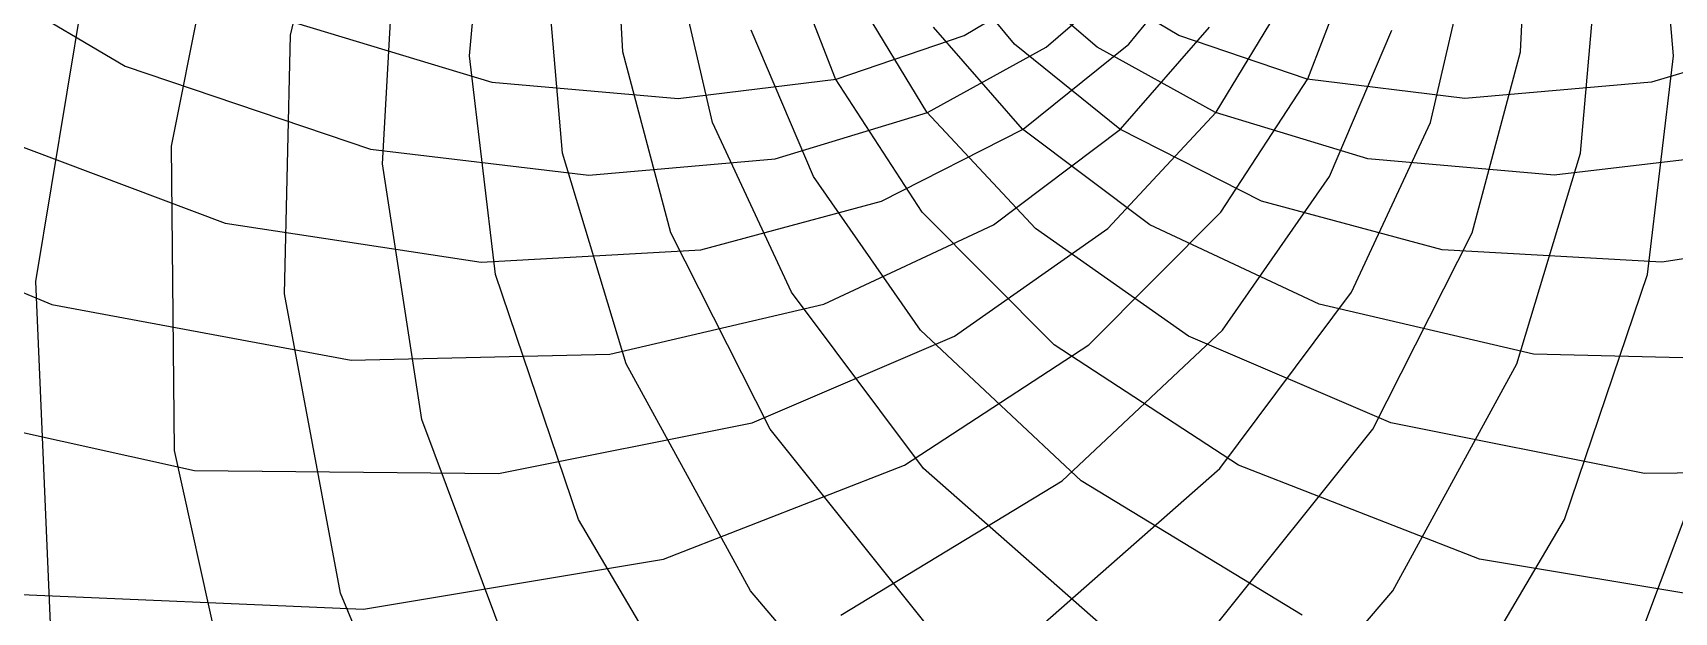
# Model space of a CAD drawing. Header units: metres. Extents: x 125 to 1075, y -75 to 875.
# Drawn here: x 358 to 740.4, y 158 to 292.9 of the extents above; entities that cross this region are included whole.
import ezdxf

# ---------------------------------------------------------------- set-up
doc = ezdxf.new("R2010")
doc.units = ezdxf.units.M

msp = doc.modelspace()

# ---------------------------------------------------------------- linework, layer by layer
for p, q in [((418.0861, 292.4165), (429.77975, 342.3175)), ((459.77386, 287.57742), (463.62457, 330.99237)), ((740.2261, 287.5774), (736.3754, 330.9924)), ((390.34973, 266.54108), (402.1681, 325.63995)), ((495.45102, 288.5109), (493.47797, 325.52335)), ((704.54895, 288.51086), (706.52203, 325.52335)), ((318.57605, 321.2131), (379.596, 285.16708)), ((439.53143, 262.4619), (442.38226, 313.6354)), ((544.98755, 282.24033), (533.60376, 311.6329)), ((586.6828, 290.27374), (569.7083, 311.0188)), ((613.3173, 290.27374), (630.29175, 311.01883)), ((655.01245, 282.24033), (666.39624, 311.6329)), ((481.42618, 264.93536), (477.67947, 308.3594)), ((516.3992, 272.04993), (508.029, 308.15747)), ((574.9856, 292.33627), (598.03156, 306.02466)), ((605.9389, 289.62823), (585.61993, 307.11053)), ((594.0612, 289.6282), (614.3801, 307.11053)), ((625.0145, 292.3363), (601.9685, 306.02466)), ((683.60077, 272.0499), (691.971, 308.15747)), ((718.5738, 264.93536), (722.3205, 308.35938)), ((358.7499, 235.06), (370.3599, 304.97397)), ((566.27203, 274.47653), (549.9573, 301.44583)), ((633.72797, 274.47653), (650.0427, 301.44583)), ((415.87302, 296.2497), (464.93536, 281.4262)), ((784.127, 296.24976), (735.0647, 281.42627)), ((416.70972, 232.16318), (418.0861, 292.4165)), ((539.88763, 259.47662), (525.3745, 293.58215)), ((545.15216, 282.16354), (574.9856, 292.33627)), ((588.5815, 270.5267), (567.83136, 294.25323)), ((611.4186, 270.52673), (632.16876, 294.25327)), ((654.8479, 282.16357), (625.0145, 292.3363)), ((660.11237, 259.47662), (674.6255, 293.58215)), ((465.85254, 236.68639), (459.77386, 287.57742)), ((506.68134, 246.39717), (495.45102, 288.5109)), ((566.4475, 274.4295), (594.0612, 289.6282)), ((611.23773, 270.5109), (586.6828, 290.27374)), ((588.7623, 270.51086), (613.3173, 290.27374)), ((633.55255, 274.42953), (605.9389, 289.62823)), ((693.31866, 246.39717), (704.54895, 288.51086)), ((734.14746, 236.68639), (740.2261, 287.5774)), ((379.596, 285.16708), (436.68637, 265.85257)), ((464.93536, 281.4262), (508.3594, 277.67947)), ((508.3594, 277.67947), (545.15216, 282.16354)), ((565.2025, 251.17311), (544.98755, 282.24033)), ((634.7975, 251.17311), (655.01245, 282.24033)), ((691.6407, 277.6795), (654.8479, 282.16357)), ((735.0647, 281.42627), (691.6407, 277.6795)), ((336.5327, 273.5413), (402.885, 248.63885)), ((534.7719, 232.52614), (516.3992, 272.04993)), ((530.9924, 263.62457), (566.4475, 274.4295)), ((591.57465, 247.39159), (566.27203, 274.47653)), ((608.42535, 247.39159), (633.72797, 274.47653)), ((669.0077, 263.6246), (633.55255, 274.42953)), ((665.2281, 232.52614), (683.60077, 272.0499)), ((555.7221, 253.71336), (588.7623, 270.51086)), ((581.7972, 248.24701), (611.4186, 270.52673)), ((618.2029, 248.24702), (588.5815, 270.5267)), ((644.278, 253.7134), (611.23773, 270.5109)), ((391.05655, 195.67316), (390.34973, 266.54108)), ((436.68637, 265.85257), (487.57745, 259.77386)), ((496.24966, 215.87303), (481.42618, 264.93536)), ((703.75037, 215.87303), (718.5738, 264.93536)), ((763.3137, 265.85263), (712.42267, 259.77393)), ((285.47256, 261.53906), (362.4947, 229.7119)), ((448.63882, 202.88501), (439.53143, 262.4619)), ((487.57745, 259.77386), (530.9924, 263.62457)), ((712.42267, 259.77393), (669.0077, 263.6246)), ((564.8444, 223.74368), (539.88763, 259.47662)), ((635.1556, 223.74368), (660.11237, 259.47662)), ((513.6354, 242.38223), (555.7221, 253.71336)), ((686.3647, 242.3823), (644.278, 253.7134)), ((402.885, 248.63885), (462.4619, 239.53146)), ((595.98505, 220.31673), (565.2025, 251.17311)), ((604.01495, 220.31673), (634.7975, 251.17311)), ((797.11505, 248.63893), (737.53815, 239.5315)), ((529.7992, 200.65427), (506.68134, 246.39717)), ((542.3175, 229.77975), (581.7972, 248.24701)), ((572.75226, 222.34932), (608.42535, 247.39159)), ((627.24774, 222.34932), (591.57465, 247.39159)), ((657.6826, 229.77979), (618.2029, 248.24702)), ((670.2008, 200.65427), (693.31866, 246.39717)), ((462.4619, 239.53146), (513.6354, 242.38223)), ((737.53815, 239.5315), (686.3647, 242.3823)), ((362.3145, 151.79733), (358.7499, 235.06)), ((485.167, 179.59604), (465.85254, 236.68639)), ((714.8329, 179.596), (734.14746, 236.68639)), ((362.4947, 229.7119), (432.1632, 216.70972)), ((429.7119, 162.49467), (416.70972, 232.16318)), ((492.4165, 218.0861), (542.3175, 229.77975)), ((565.4817, 191.49252), (534.7719, 232.52614)), ((634.5183, 191.49252), (665.2281, 232.52614)), ((707.58356, 218.08614), (657.6826, 229.77979)), ((525.63995, 202.1681), (572.75226, 222.34932)), ((602.213, 188.6662), (564.8444, 223.74368)), ((597.78687, 188.6662), (635.1556, 223.74368)), ((674.36, 202.16808), (627.24774, 222.34932)), ((432.1632, 216.70972), (492.4165, 218.0861)), ((561.12274, 192.26114), (604.01495, 220.31673)), ((638.87714, 192.26111), (595.98505, 220.31673)), ((767.83685, 216.70978), (707.58356, 218.08614)), ((525.18445, 163.00389), (496.24966, 215.87303)), ((674.8156, 163.0039), (703.75037, 215.87303)), ((314.2944, 209.02548), (395.67316, 191.05658)), ((473.54132, 136.53271), (448.63882, 202.88501)), ((726.4587, 136.53271), (751.3611, 202.88495)), ((466.54102, 190.34976), (525.63995, 202.1681)), ((567.475, 153.61281), (529.7992, 200.65427)), ((632.525, 153.61281), (670.2008, 200.65427)), ((733.459, 190.34976), (674.36, 202.16808)), ((409.02545, 114.29446), (391.05655, 195.67316)), ((504.97394, 170.35991), (561.12274, 192.26114)), ((610.7538, 151.70808), (565.4817, 191.49252)), ((589.2462, 151.70808), (634.5183, 191.49252)), ((695.02606, 170.35992), (638.87714, 192.26111)), ((395.67316, 191.05658), (466.54102, 190.34976)), ((546.2942, 157.34755), (597.78687, 188.6662)), ((653.7058, 157.34756), (602.213, 188.6662)), ((804.32684, 191.05655), (733.459, 190.34976)), ((521.21313, 118.57605), (485.167, 179.59604)), ((678.78687, 118.57605), (714.8329, 179.596)), ((435.06, 158.7499), (504.97394, 170.35991)), ((764.94, 158.7499), (695.02606, 170.35992)), ((351.7973, 162.31456), (435.06, 158.7499)), ((461.539, 85.47259), (429.7119, 162.49467)), ((571.2788, 109.17029), (525.18445, 163.00389)), ((628.7212, 109.17029), (674.8156, 163.0039))]:
    msp.add_line(p, q)

doc.saveas('drawing.dxf')
